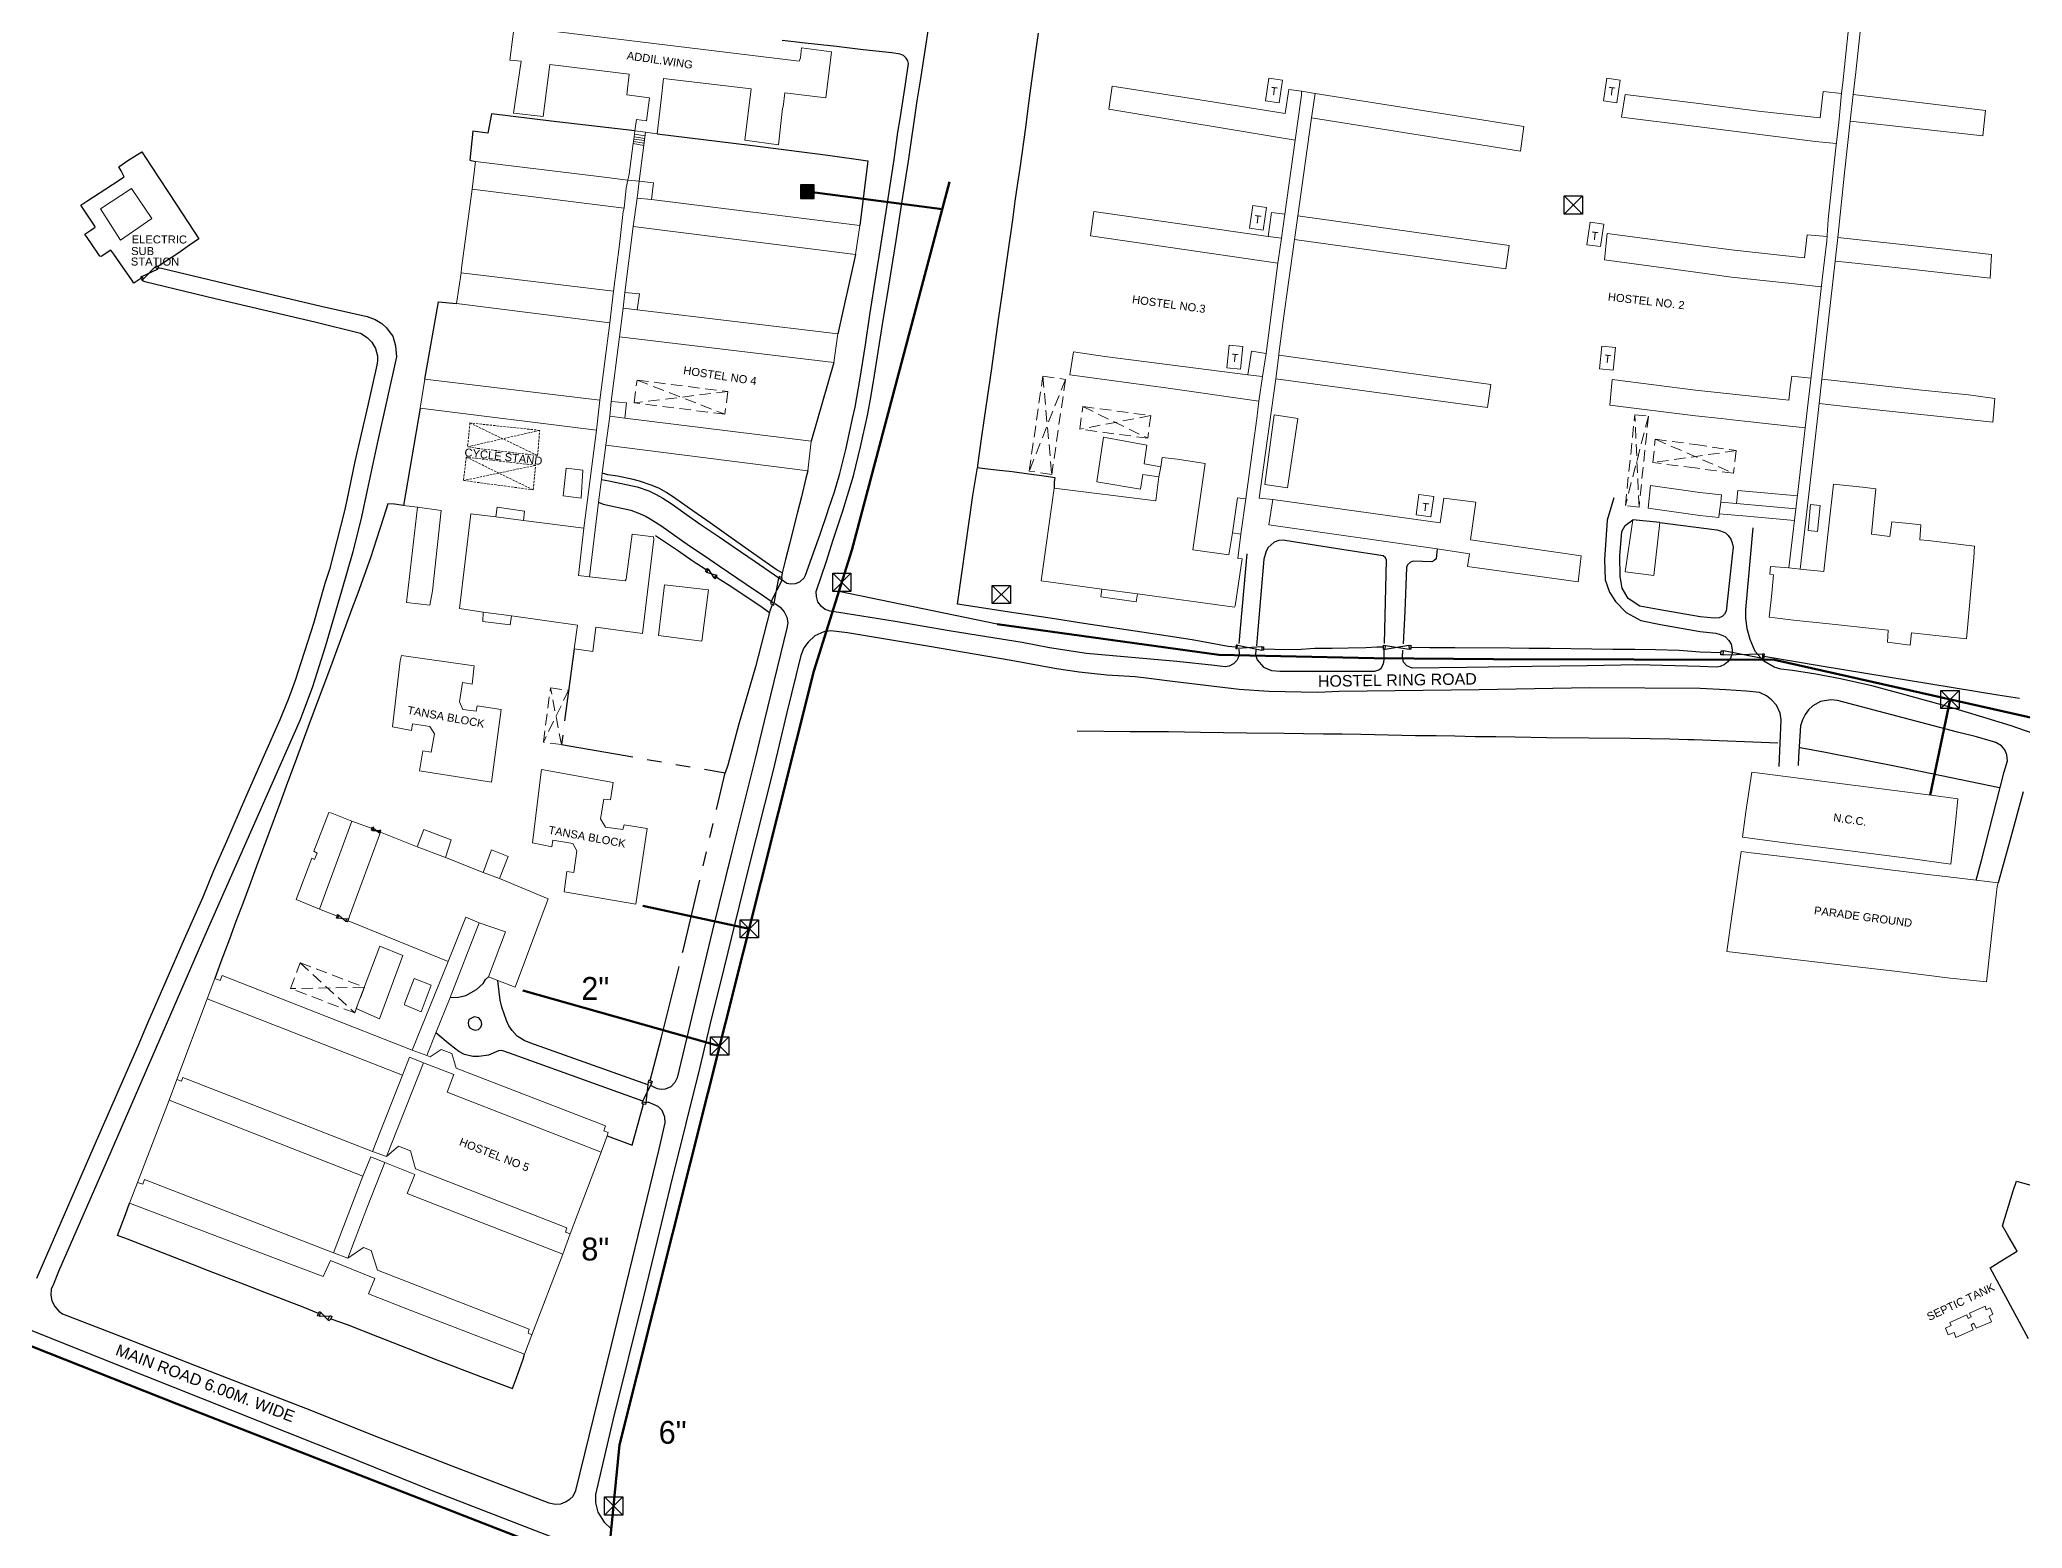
# Model space of a CAD drawing. Header units: millimetres. Extents: x 783 to 2788, y -521 to 1643.
# Drawn here: x 1667 to 2100.5, y 724.8 to 1050.4 of the extents above; entities that cross this region are included whole.
import ezdxf

# ---------------------------------------------------------------- set-up
doc = ezdxf.new("R2010")
doc.units = ezdxf.units.MM
doc.linetypes.add('DASHED', pattern=[0.75, 0.5, -0.25])
doc.linetypes.add('PHANTOM2', pattern=[31.75, 15.875, -3.175, 3.175, -3.175, 3.175, -3.175])
for name, color, linetype, lineweight in [('Building', 1, 'Continuous', 9), ('Shed', 12, 'DASHED', 9), ('Water Supply Line', 5, 'Continuous', 50)]:
    doc.layers.add(name, color=color, linetype=linetype, lineweight=lineweight)
for name, color, linetype in [('Compound Wall', 203, 'Continuous'), ('Fencing', 7, 'FENCELINE3'), ('Gate', 3, 'Continuous'), ('Road', 7, 'Continuous'), ('Text Building', 7, 'Continuous'), ('Text Road', 3, 'Continuous'), ('Valve', 17, 'Continuous'), ('Water Line Dia Text', 7, 'Continuous'), ('Water Meter', 11, 'Continuous')]:
    doc.layers.add(name, color=color, linetype=linetype)
doc.styles.add('ROMAND', font='sanss___.ttf', dxfattribs={"height": 5})
doc.linetypes.add('FENCELINE3', pattern='A,0.5,-0.2,["X",Standard,S=0.1,R=0,X=-0.1,Y=-0.05],-0.25', length=0.95)

# ---------------------------------------------------------------- blocks, each defined once
blk = doc.blocks.new('ACAD-Master Plan')
at = {"layer": 'Building'}
for points in [[(-365.34, 1346.51), (-365.49, 1344.76), (-366.8, 1332.09), (-368.23, 1318.07), (-368.51, 1315.85), (-369.13, 1309.42), (-369.85, 1303.24), (-371.41, 1288.17), (-371.74, 1283.51), (-372.76, 1275.08), (-374.38, 1260.7), (-376.46, 1242.61)], [(-365.95, 1315.55), (-365.41, 1320.41), (-363.28, 1340.28)], [(-632.37, 1307.61), (-632.02, 1310.07), (-629.85, 1309.77), (-629.19, 1314.79), (-634.12, 1315.47), (-633.64, 1319.98), (-650.99, 1322.08), (-652.45, 1310.71), (-658.88, 1311.47), (-657.22, 1322.8), (-659.71, 1323.06), (-658.36, 1333.27)], [(-652.2, 1329.59), (-596.43, 1322.82), (-596.14, 1323.55), (-595.9, 1325.74), (-589.37, 1324.84), (-589.49, 1323.66), (-590.64, 1314.84), (-599.58, 1315.88), (-599.92, 1312.8), (-600.07, 1312.48), (-600.96, 1304.49), (-608.35, 1305.55), (-606.93, 1316.74), (-626.1, 1319.01), (-626.58, 1314.36), (-627.5, 1306.96)], [(-488.01, 1305.55), (-528.75, 1312.31), (-528.02, 1317.37), (-509.29, 1314.42), (-490.15, 1311.35), (-489.37, 1316.61), (-486.59, 1316.23)], [(-488.01, 1305.55), (-486.61, 1315.38), (-486.59, 1316.23)], [(-486.59, 1316.23), (-483.61, 1315.75)], [(-484.43, 1310.41), (-483.61, 1315.75)], [(-483.61, 1315.75), (-438.01, 1308.55), (-438.73, 1303.13), (-484.43, 1310.41)], [(-368.51, 1315.76), (-372.52, 1316.18), (-373.16, 1310.4), (-375.23, 1310.65), (-386.66, 1311.87), (-400.3, 1313.64), (-415.84, 1315.51), (-416.63, 1310.61), (-400.22, 1308.52), (-374.18, 1305.28), (-369.67, 1304.79)], [(-365.95, 1315.55), (-337.04, 1312.07), (-337.6, 1306.51), (-366.6, 1309.7)], [(-366.6, 1309.7), (-365.95, 1315.55)], [(-484.43, 1310.41), (-487.39, 1289.02)], [(-369.34, 1284.29), (-367.85, 1298.42), (-366.6, 1309.7)], [(-632.67, 1305.27), (-632.74, 1304.79)], [(-632.61, 1305.76), (-632.67, 1305.27)], [(-632.67, 1305.27), (-630.34, 1304.89)], [(-632.54, 1306.25), (-632.61, 1305.76)], [(-632.61, 1305.76), (-630.26, 1305.49)], [(-632.46, 1306.87), (-632.54, 1306.25)], [(-632.54, 1306.25), (-630.2, 1305.94)], [(-632.37, 1307.61), (-632.46, 1306.87)], [(-632.46, 1306.87), (-630.13, 1306.49)], [(-630.02, 1307.3), (-632.37, 1307.61)], [(-631.46, 1296.57), (-630.02, 1307.3)], [(-627.5, 1306.96), (-630.02, 1307.3)], [(-490.25, 1289.38), (-488.01, 1305.55)], [(-667.19, 1300.89), (-667.93, 1294.8)], [(-633.87, 1296.8), (-640.24, 1297.59), (-667.19, 1300.89)], [(-633.87, 1296.8), (-633.61, 1298.14), (-632.74, 1304.79)], [(-632.74, 1304.79), (-630.4, 1304.4)], [(-634.73, 1290.65), (-634.26, 1295.14), (-633.87, 1296.8)], [(-631.46, 1296.57), (-633.87, 1296.8)], [(-631.89, 1292.87), (-631.46, 1296.57)], [(-631.46, 1296.57), (-628.28, 1296.21), (-628.7, 1292.54)], [(-670.35, 1276.55), (-670.31, 1277.57), (-667.93, 1294.8)], [(-667.93, 1294.8), (-634.73, 1290.65)], [(-632.7, 1286.67), (-631.89, 1292.87)], [(-631.89, 1292.87), (-628.7, 1292.54)], [(-583.15, 1286.86), (-628.7, 1292.54)], [(-634.73, 1290.65), (-634.95, 1289.93), (-635.72, 1282.75), (-637.07, 1272.52)], [(-491.78, 1278.68), (-532.74, 1284.62), (-532.02, 1289.95), (-493.89, 1284.48)], [(-493.89, 1284.48), (-493.17, 1289.76), (-490.25, 1289.38)], [(-490.98, 1284.12), (-490.25, 1289.38)], [(-488.11, 1283.81), (-487.39, 1289.02)], [(-487.39, 1289.02), (-441.19, 1282.5), (-441.88, 1277.4), (-488.11, 1283.81)], [(-634.53, 1272.24), (-632.7, 1286.67)], [(-632.7, 1286.67), (-584.1, 1280.51)], [(-584.1, 1280.51), (-583.15, 1286.86)], [(-493.89, 1284.48), (-490.98, 1284.12)], [(-490.98, 1284.12), (-491.78, 1278.68)], [(-491.53, 1258.52), (-491.53, 1258.8), (-490.6, 1266.07), (-488.11, 1283.81)], [(-371.67, 1284.47), (-376.02, 1284.84), (-376.59, 1279.83), (-381.31, 1280.32), (-392.54, 1281.55), (-400.45, 1282.57), (-419.76, 1285.11), (-420.37, 1279.39), (-400.41, 1276.7), (-392.59, 1275.55), (-379.45, 1274.17), (-372.95, 1273.45)], [(-369.34, 1284.29), (-346.55, 1281.78), (-335.7, 1280.54), (-335.99, 1275.38), (-353.44, 1277.33), (-366.9, 1278.79), (-369.89, 1279.07)], [(-369.89, 1279.07), (-369.34, 1284.29)], [(-369.89, 1279.07), (-372.8, 1253.25)], [(-670.35, 1276.55), (-671.35, 1269.83)], [(-637.07, 1272.52), (-670.35, 1276.55)], [(-494.35, 1258.92), (-491.78, 1278.68)], [(-637.84, 1265.6), (-637.07, 1272.52)], [(-634.94, 1268.8), (-634.53, 1272.24)], [(-631.83, 1268.42), (-631.34, 1271.94), (-634.53, 1272.24)], [(-671.35, 1269.83), (-637.84, 1265.6)], [(-635.74, 1262.56), (-634.94, 1268.8)], [(-634.94, 1268.8), (-631.83, 1268.42)], [(-588, 1263.21), (-631.83, 1268.42)], [(-637.84, 1265.6), (-640, 1248.68)], [(-637.52, 1248.39), (-635.74, 1262.56)], [(-635.74, 1262.56), (-588.88, 1256.95)], [(-588.88, 1256.95), (-588, 1263.21)], [(-498.3, 1254.25), (-529.61, 1258.27), (-536.48, 1259.27), (-537.24, 1254.26), (-515.77, 1251.28), (-495.9, 1248.45)], [(-494.35, 1258.92), (-497.55, 1259.38), (-498.3, 1254.25)], [(-494.35, 1258.92), (-495.1, 1253.83)], [(-492.23, 1253.37), (-491.53, 1258.52)], [(-491.53, 1258.52), (-445.21, 1252.08), (-445.89, 1247.11), (-492.23, 1253.37)], [(-678.32, 1253.3), (-679.34, 1246.93)], [(-640, 1248.68), (-678.32, 1253.3)], [(-498.3, 1254.25), (-495.1, 1253.83)], [(-495.1, 1253.83), (-495.9, 1248.45)], [(-492.23, 1253.37), (-495.86, 1227.27), (-492.87, 1226.94)], [(-376.46, 1242.61), (-385.1, 1243.57), (-388.37, 1243.95), (-391.1, 1244.23), (-394.83, 1244.68), (-400.44, 1245.28), (-419.2, 1247.61), (-418.67, 1253.24), (-400.45, 1250.85), (-380.04, 1248.71), (-379.72, 1251.38), (-379.39, 1253.97), (-375.21, 1253.48)], [(-372.8, 1253.25), (-362.72, 1252.18), (-350.92, 1250.88), (-340.75, 1249.82), (-335.01, 1249.08), (-335.43, 1243.86), (-348.29, 1245.28), (-356.08, 1246.06), (-367.01, 1247.26), (-373.39, 1247.98)], [(-373.39, 1247.98), (-372.8, 1253.25)], [(-640.77, 1242.15), (-640, 1248.68)], [(-679.34, 1246.93), (-640.77, 1242.15)], [(-638.7, 1238.82), (-637.86, 1245.19)], [(-637.86, 1245.19), (-637.52, 1248.39)], [(-637.86, 1245.19), (-634.57, 1244.75)], [(-637.52, 1248.39), (-634.18, 1248.08), (-634.57, 1244.75)], [(-593.8, 1239.7), (-634.57, 1244.75)], [(-496.36, 1244.7), (-497.18, 1238.83)], [(-496.36, 1244.7), (-495.9, 1248.45)], [(-377.53, 1211.76), (-376.77, 1218.65), (-374.4, 1238.86), (-373.39, 1247.98)], [(-640.77, 1242.15), (-643.5, 1220.7)], [(-517.32, 1234.08), (-520.97, 1234.73), (-520.41, 1238.87), (-529.92, 1240.57), (-531.33, 1230.82), (-521.77, 1229.24), (-521.32, 1232.43), (-517.78, 1231.89)], [(-380.01, 1212), (-377.92, 1229.84), (-376.46, 1242.61)], [(-639.53, 1232.7), (-638.7, 1238.82)], [(-638.7, 1238.82), (-594.54, 1233.25)], [(-594.54, 1233.25), (-593.8, 1239.7)], [(-501.71, 1219.7), (-502.46, 1214.83), (-510.32, 1215.98), (-507.67, 1234.87), (-513.81, 1235.81), (-517.07, 1236.13), (-517.32, 1234.08)], [(-498.78, 1227.13), (-497.18, 1238.83)], [(-640.32, 1226.4), (-639.68, 1231.31)], [(-639.68, 1231.31), (-639.53, 1232.7)], [(-517.78, 1231.89), (-518.42, 1226.64), (-540.67, 1229.47)], [(-517.78, 1231.89), (-517.32, 1234.08)], [(-540.67, 1229.47), (-543.51, 1209.18), (-530.27, 1207.37)], [(-498.78, 1227.13), (-500.56, 1227.31), (-501.71, 1219.7)], [(-498.78, 1227.13), (-499.86, 1219.41)], [(-456.9, 1216.18), (-449.86, 1215.09), (-450.27, 1212.32), (-426.11, 1208.95), (-425.43, 1214.65), (-449.61, 1218.13), (-448.49, 1226.37), (-455.48, 1227.22), (-456.24, 1221.85), (-492.87, 1226.94)], [(-394.93, 1226.39), (-394.74, 1227.96), (-399.46, 1228.47), (-410.29, 1229.99), (-410.81, 1225.04), (-399.46, 1223.47), (-395.34, 1223.03), (-395.25, 1223.81)], [(-378.16, 1227.76), (-386.22, 1228.53), (-391.16, 1228.92), (-391.46, 1226.06)], [(-377.53, 1211.76), (-372.35, 1211.22), (-372.04, 1214.66), (-371.35, 1220.58), (-370.29, 1230.3), (-363.94, 1229.66), (-360.97, 1229.31), (-361.46, 1224.87), (-361.97, 1219.35), (-357.96, 1218.87), (-357.51, 1222.07), (-353.7, 1221.71), (-351.14, 1221.41), (-351.41, 1218.13), (-349.58, 1217.97), (-339.41, 1216.74), (-339.59, 1214.22), (-341.16, 1196.49), (-353.19, 1197.79), (-353.5, 1195.14), (-358.46, 1195.74), (-358.28, 1198.36), (-361.91, 1198.79), (-369.8, 1199.64), (-379.03, 1200.61), (-383.09, 1201.07), (-384.3, 1201.23), (-383.83, 1205.71), (-383.39, 1210.48), (-384.22, 1210.6), (-384.03, 1212.34), (-380.01, 1212)], [(-682.95, 1225.65), (-679.92, 1225.3)], [(-662.79, 1223.17), (-668.22, 1223.82), (-670.73, 1203.12), (-665.52, 1202.33)], [(-656.75, 1222.4), (-656.49, 1224.42), (-662.49, 1225.27), (-662.79, 1223.17)], [(-656.75, 1222.4), (-662.79, 1223.17)], [(-642.3, 1210.08), (-640.32, 1226.4)], [(-492.87, 1226.94), (-493.72, 1221.41), (-456.9, 1216.18)], [(-394.93, 1226.39), (-395.25, 1223.81)], [(-378.79, 1222.39), (-389.25, 1223.32), (-395.25, 1223.81)], [(-391.46, 1226.06), (-394.93, 1226.39)], [(-378.49, 1224.93), (-391.46, 1226.06)], [(-656.75, 1222.4), (-643.5, 1220.7)], [(-645.66, 1194.3), (-641.55, 1193.72), (-640.87, 1199.03), (-630.73, 1197.66), (-628.19, 1218.32), (-628.27, 1218.77), (-632.98, 1219.35), (-634.27, 1209.56), (-634.5, 1209.15), (-642.3, 1210.08)], [(-642.3, 1210.08), (-644.71, 1210.35), (-643.5, 1220.7)], [(-499.86, 1219.41), (-500.52, 1214.08), (-499.57, 1213.97), (-501.11, 1203.69), (-501.27, 1203.44), (-522.48, 1206.33)], [(-499.86, 1219.41), (-501.71, 1219.7)], [(-414.17, 1222.52), (-415.8, 1211.13), (-409.56, 1210.36), (-408.26, 1221.92)], [(-380.01, 1212), (-377.53, 1211.76)], [(-530.27, 1207.37), (-530.5, 1205.71), (-522.75, 1204.57), (-522.48, 1206.33)], [(-522.48, 1206.33), (-530.27, 1207.37)], [(-665.52, 1202.33), (-665.63, 1200.31), (-659.61, 1199.53), (-659.35, 1201.51)], [(-665.52, 1202.33), (-659.35, 1201.51)], [(-645.66, 1194.3), (-644.94, 1199.47), (-659.35, 1201.51)], [(-701.35, 1137.4), (-706.4, 1139.49), (-703.01, 1148.51), (-702.44, 1148.26), (-701.86, 1149.62), (-702.55, 1150.09), (-699.27, 1158.5), (-698.64, 1158.34), (-694.25, 1156.63)], [(-694.25, 1156.63), (-701.35, 1137.4)], [(-695.07, 1134.83), (-694.78, 1135.87), (-687.97, 1154.2)], [(-694.25, 1156.63), (-689.84, 1155.05)], [(-687.97, 1154.2), (-679.94, 1151.03)], [(-679.94, 1151.03), (-678.54, 1154.83), (-672.57, 1152.52), (-673.77, 1148.71)], [(-673.77, 1148.71), (-679.94, 1151.03)], [(-662, 1144.05), (-660.07, 1148.86), (-663.69, 1150.32), (-665.52, 1145.42)], [(-334.27, 1143.1), (-334.49, 1142.32), (-334.94, 1138.51), (-335.38, 1134.71), (-335.63, 1132.14), (-335.95, 1129.41), (-336.81, 1121.48), (-344.74, 1122.32), (-356.88, 1123.8), (-365.75, 1124.83), (-393.62, 1128.15), (-392.53, 1135.87), (-391.63, 1141.89), (-390.98, 1146.51), (-390.45, 1149.99), (-388.26, 1149.7), (-376.47, 1148.29), (-365.97, 1146.99), (-359.68, 1146.23), (-349.64, 1144.99), (-342.02, 1144.08), (-339.04, 1143.7)], [(-673.77, 1148.71), (-665.52, 1145.42)], [(-662, 1144.05), (-665.52, 1145.42)], [(-662.34, 1121.8), (-658.51, 1120.31), (-651.31, 1139.63), (-662, 1144.05)], [(-339.04, 1143.7), (-334.27, 1143.1)], [(-701.35, 1137.4), (-697.59, 1135.92)], [(-673.19, 1125.94), (-695.07, 1134.83)], [(-666.41, 1134.38), (-669.31, 1135.63), (-673.19, 1125.94)], [(-666.41, 1134.38), (-672.76, 1118.06)], [(-664.4, 1122.6), (-660.63, 1132.4), (-666.41, 1134.38)], [(-681.05, 1106.57), (-673.19, 1125.94)], [(-725.92, 1117.77), (-724.19, 1122.24)], [(-724.19, 1122.24), (-723.07, 1121.78), (-722.61, 1122.84), (-681.05, 1106.57)], [(-662.34, 1121.8), (-664.4, 1122.6)], [(-725.92, 1117.77), (-732.55, 1100.14)], [(-683.17, 1101.06), (-725.92, 1117.77)], [(-672.76, 1118.06), (-675.89, 1110.34)], [(-677.82, 1105.4), (-675.89, 1110.34)], [(-677.82, 1105.4), (-681.05, 1106.57)], [(-677.82, 1105.4), (-677.11, 1105.05), (-674.72, 1106.71), (-672.39, 1105.84), (-671.44, 1102.63), (-638.8, 1089.99), (-639.16, 1088.9), (-638.22, 1088.55), (-638.45, 1087.81)], [(-686.69, 1083.27), (-678.57, 1103.76)], [(-683.17, 1101.06), (-681.64, 1104.99), (-678.57, 1103.76)], [(-639.75, 1084.25), (-673.4, 1097.32), (-671.96, 1101.22), (-678.57, 1103.76)], [(-734.22, 1095.63), (-732.55, 1100.14)], [(-689.72, 1084.35), (-731.21, 1100.55), (-731.52, 1099.79), (-732.55, 1100.14)], [(-683.17, 1101.06), (-689.72, 1084.35)], [(-734.22, 1095.63), (-741.11, 1077.62)], [(-691.82, 1079.02), (-715.43, 1088.28), (-734.22, 1095.63)], [(-689.72, 1084.35), (-686.69, 1083.27)], [(-686.69, 1083.27), (-684.04, 1085.58), (-681.39, 1084.51), (-680.34, 1080.56), (-647.26, 1067.72), (-647.52, 1066.72), (-646.52, 1066.34)], [(-639.75, 1084.25), (-646.52, 1066.34)], [(-638.45, 1087.81), (-639.75, 1084.25)], [(-695.16, 1061.02), (-690.96, 1071.97), (-687.01, 1081.99)], [(-691.82, 1079.02), (-690.13, 1083.23), (-687.01, 1081.99)], [(-687.01, 1081.99), (-680.49, 1079.33), (-682.13, 1075.17), (-670.08, 1070.44), (-648.09, 1061.92)], [(-742.84, 1073.05), (-741.11, 1077.62)], [(-741.11, 1077.62), (-739.99, 1077.23), (-739.61, 1078.26), (-698.26, 1062.24)], [(-698.26, 1062.24), (-691.82, 1079.02)], [(-742.84, 1073.05), (-710.92, 1061.01), (-700.5, 1057.03), (-698.93, 1060.53), (-689.21, 1056.6), (-690.58, 1053.22), (-681.17, 1049.5), (-656.47, 1040.05)], [(-695.16, 1061.02), (-698.26, 1062.24)], [(-695.16, 1061.02), (-691.71, 1063.4), (-690.01, 1062.74), (-688.64, 1058.43), (-655.47, 1045.54), (-655.71, 1044.65), (-654.87, 1044.27)], [(-648.09, 1061.92), (-646.52, 1066.34)], [(-654.87, 1044.27), (-648.09, 1061.92)], [(-654.87, 1044.27), (-656.47, 1040.05)]]:
    blk.add_lwpolyline(points, dxfattribs=at)
for points in [[(-493.74, 1319.12), (-494.46, 1314.18), (-491.49, 1313.74), (-490.77, 1318.69)], [(-419.86, 1319.11), (-420.59, 1314.17), (-417.62, 1313.73), (-416.9, 1318.68)], [(-742.44, 1294.98), (-738, 1288.41), (-744.85, 1283.68), (-749.2, 1290.5)], [(-497.21, 1291.23), (-497.93, 1286.28), (-494.96, 1285.85), (-494.24, 1290.79)], [(-423.48, 1287.64), (-424.2, 1282.69), (-421.23, 1282.26), (-420.51, 1287.2)], [(-502.42, 1260.73), (-502.94, 1255.76), (-499.96, 1255.44), (-499.44, 1260.42)], [(-420.92, 1260.52), (-421.44, 1255.54), (-418.46, 1255.23), (-417.93, 1260.2)], [(-492.54, 1245.46), (-487.41, 1244.69), (-489.66, 1229.53), (-494.59, 1230.22)], [(-647.37, 1233.84), (-643.76, 1233.37), (-644.11, 1227.23), (-648.06, 1227.75)], [(-461.55, 1223.61), (-460.92, 1228.07), (-457.65, 1227.6), (-458.28, 1223.15)], [(-679.92, 1225.3), (-674.75, 1224.58), (-676.65, 1206.96), (-677.21, 1203.83), (-682.27, 1204.45)], [(-375.31, 1225.86), (-373.18, 1225.66), (-373.79, 1219.96), (-375.83, 1220.16)], [(-625.89, 1208.31), (-627.21, 1197.2), (-617.71, 1196.02), (-616.24, 1207.23)], [(-683.36, 1192.86), (-683.69, 1191.65), (-685.37, 1177.25), (-681.18, 1176.47), (-681.01, 1177.88), (-677.21, 1177.33), (-676.17, 1175.7), (-676.88, 1171.72), (-678.72, 1171.98), (-679.43, 1167.66), (-663.7, 1165.18), (-661.57, 1181.07), (-666.87, 1181.84), (-667.04, 1180.64), (-669.96, 1181.06), (-670.71, 1182.69), (-670.08, 1186.92), (-667.95, 1186.58), (-667.49, 1190.6)], [(-652.76, 1167.93), (-637.08, 1165.09), (-637.72, 1161.28), (-639.15, 1161.46), (-639.89, 1157.15), (-638.79, 1155.32), (-634.97, 1154.78), (-634.71, 1155.83), (-629.65, 1155), (-632.16, 1138.5), (-647.86, 1141.17), (-647.24, 1145.59), (-645.72, 1145.37), (-645.02, 1150.16), (-645.9, 1151.77), (-650.33, 1152.5), (-650.52, 1150.99), (-654.73, 1151.88), (-652.87, 1167.41)], [(-388.11, 1167.32), (-370.52, 1165.08), (-347.28, 1162.06), (-343.09, 1161.48), (-343.62, 1156.29), (-344.61, 1147.22), (-352.99, 1148.36), (-366.12, 1150.07), (-380.9, 1151.9), (-390.16, 1153.14), (-389.41, 1158.65)], [(-688.15, 1129.25), (-693.29, 1115.62), (-688.24, 1113.41), (-683.09, 1127.22)], [(-680.6, 1122.24), (-682.66, 1116.91), (-682.77, 1116.46), (-679.07, 1114.9), (-676.89, 1120.74)], [(-337.13, 1050.54), (-340.5, 1049.03), (-340.19, 1048.22), (-340.79, 1047.84), (-341.1, 1048.68), (-344.83, 1047.01), (-344.52, 1046.32), (-345.76, 1045.73), (-345.16, 1044.3), (-343.88, 1044.79), (-343.5, 1043.74), (-339.73, 1045.4), (-340.17, 1046.49), (-339.55, 1046.87), (-339.05, 1045.75), (-335.72, 1047.14), (-336.22, 1048.35), (-335.42, 1048.79), (-336, 1050.16), (-336.88, 1049.76)]]:
    blk.add_lwpolyline(points, close=True, dxfattribs=at)
at = {"layer": 'Compound Wall'}
for points in [[(-632.37, 1307.61), (-650.64, 1309.69), (-663.72, 1311.29), (-664.55, 1307.05), (-667.79, 1307.51), (-668.45, 1301.2), (-667.19, 1300.89)], [(-627.5, 1306.96), (-607.22, 1304.47), (-590.17, 1302.3), (-581.41, 1301.06), (-583.15, 1286.86)], [(-584.1, 1280.51), (-588, 1263.21)], [(-678.32, 1253.3), (-675.3, 1270.2), (-671.35, 1269.83)], [(-588.88, 1256.95), (-593.8, 1239.7)], [(-679.34, 1246.93), (-682.95, 1225.65)], [(-327.65, 1043.39), (-336.01, 1058.94), (-332.87, 1060.9), (-330.11, 1062.55), (-332.16, 1066.07), (-333.33, 1068.16), (-331, 1075.79), (-330.27, 1077.88), (-326.31, 1076.8)]]:
    blk.add_lwpolyline(points, dxfattribs=at)
at = {"layer": 'Compound Wall', "linetype": 'PHANTOM2'}
for points in [[(-602.92, 1202.28), (-606.02, 1190.36), (-609.71, 1177.59), (-612.04, 1168.89), (-612.65, 1167.2)], [(-602.92, 1202.28), (-602.3, 1204.02)], [(-645.66, 1194.3), (-648.42, 1173.35), (-612.65, 1167.2)], [(-629.05, 1099.89), (-626.57, 1109.41), (-621.81, 1128.3), (-612.65, 1167.2)], [(-638.45, 1087.81), (-632.96, 1085.74), (-630.5, 1094.73)]]:
    blk.add_lwpolyline(points, dxfattribs=at)
at = {"layer": 'Fencing', "linetype": 'FENCELINE3'}
for points in [[(-544.19, 1328.97), (-544.78, 1324.84), (-545.32, 1320.67), (-545.86, 1316.89), (-546.38, 1313.05), (-546.98, 1308.32), (-548.2, 1299.44), (-548.71, 1296.11), (-549.28, 1292.22), (-549.81, 1288.15), (-550.99, 1280.06), (-552.11, 1271.78), (-552.93, 1266.3), (-554.4, 1255.62), (-555.97, 1244.73), (-556.65, 1240.24), (-557.43, 1234.39), (-557.47, 1233.95)], [(-740.4, 1275.3), (-741.93, 1274.25), (-742.46, 1275.09), (-744.31, 1277.74), (-746.29, 1280.65), (-746.94, 1281.49), (-749.1, 1280.07), (-749.38, 1280.16), (-751.34, 1283.07), (-752.62, 1284.99), (-751.33, 1285.89), (-750.4, 1286.49), (-750.42, 1286.73), (-753.52, 1291.31), (-752.18, 1292.22), (-746.6, 1295.83), (-744.05, 1297.52), (-744.71, 1298.82), (-745.24, 1299.68), (-743.2, 1301.07), (-740.19, 1303), (-738.26, 1300.11), (-732.53, 1291.31), (-727.71, 1283.98), (-729.73, 1282.56), (-732.32, 1280.79), (-734.97, 1279.03), (-736.57, 1277.92)], [(-600.12, 1210.9), (-601.26, 1211.49), (-603.84, 1213.35), (-607.58, 1215.95), (-611.84, 1218.96), (-615.87, 1221.83), (-619.66, 1224.48), (-623.44, 1227.09), (-625.45, 1228.51), (-627.1, 1229.43), (-628.82, 1230.13), (-631.36, 1231), (-632.73, 1231.33), (-636.14, 1232.06), (-638.24, 1232.39), (-639.53, 1232.7)], [(-594.54, 1233.25), (-594.95, 1231.65), (-595.95, 1227.56), (-596.8, 1224.16), (-597.83, 1220.19), (-598.53, 1217.23), (-599.42, 1213.86), (-600.12, 1210.9)], [(-501.03, 1194.7), (-502.63, 1194.85), (-510.53, 1196.26), (-515.78, 1197.06), (-521.49, 1197.95), (-534.19, 1199.86), (-541.52, 1201.03), (-549.02, 1202.13), (-561.79, 1204.08), (-560.87, 1210.77), (-558.44, 1227.87), (-557.47, 1233.95)], [(-557.47, 1233.95), (-555.82, 1233.78), (-553.27, 1233.45), (-549.85, 1233.07), (-546.23, 1232.58), (-542.87, 1232.16), (-540.5, 1231.81), (-540.66, 1230.73), (-540.67, 1229.47)], [(-682.95, 1225.65), (-684.92, 1225.91), (-686.39, 1226.01), (-687.31, 1223.04), (-688.88, 1218.29), (-690.19, 1214.2), (-691.55, 1210.36), (-692.96, 1206.49), (-694.25, 1203.06), (-698.93, 1190.27), (-700.57, 1185.84), (-703.55, 1177.93), (-706.63, 1169.49), (-708.3, 1165.06), (-709.85, 1160.82), (-715.15, 1146.59), (-716.62, 1142.53), (-718.06, 1138.6), (-719.6, 1134.65), (-721.01, 1130.84), (-722.89, 1125.83), (-724.19, 1122.24)], [(-616.74, 1211.55), (-619.8, 1213.57), (-622.85, 1215.69), (-627.87, 1219)], [(-614.49, 1210.01), (-611.72, 1208.2), (-605.03, 1203.76), (-602.92, 1202.28)], [(-600.12, 1210.9), (-600.3, 1209.91)], [(-494.77, 1194.32), (-492.47, 1194.2), (-487.72, 1194.16), (-483.7, 1194.43), (-479.92, 1194.46), (-476.36, 1194.54), (-472.5, 1194.6), (-470.1, 1194.72), (-468.75, 1194.71)], [(-394.86, 1193.4), (-399.39, 1193.6), (-404.03, 1193.93), (-409.15, 1194.07), (-413.69, 1194.14), (-418.53, 1194.14), (-423.1, 1194.24), (-432.22, 1194.35), (-436.82, 1194.39), (-441.02, 1194.46), (-453.08, 1194.54), (-458.54, 1194.55), (-462.68, 1194.61)], [(-385.48, 1192.7), (-372.96, 1190.59), (-334.34, 1184.22), (-329.56, 1183.49)], [(-382.41, 1173.71), (-400.73, 1174.44), (-402.1, 1174.44), (-406.07, 1174.55), (-414.64, 1174.68), (-432.92, 1174.88), (-439.88, 1175.02), (-444.1, 1175.03), (-448.63, 1175.09), (-453.03, 1175.19), (-457.14, 1175.26), (-461.68, 1175.29), (-473.63, 1175.58), (-477.67, 1175.64), (-481.79, 1175.64), (-486.17, 1175.69), (-490.38, 1175.77), (-498.65, 1175.9), (-508.68, 1176.01), (-515.68, 1176.12), (-524.08, 1176.18), (-535.68, 1176.31)], [(-377.56, 1172.76), (-372, 1171.7), (-355.46, 1168.4), (-333.96, 1163.97)], [(-701.53, 1048.96), (-704.93, 1050.33), (-709.27, 1052), (-713.29, 1053.51), (-717.56, 1055.2), (-725.58, 1058.26), (-729.13, 1059.67), (-738.29, 1063.22), (-743.3, 1065.22), (-745.47, 1066.01), (-743.74, 1070.6), (-742.84, 1073.05)], [(-698.86, 1047.81), (-695.24, 1046.53), (-688.67, 1043.89), (-681.92, 1041.28), (-675.67, 1038.8), (-666.14, 1035.18), (-662.01, 1033.65), (-659.15, 1032.52), (-658.27, 1034.91), (-656.82, 1038.97), (-656.47, 1040.05)]]:
    blk.add_lwpolyline(points, dxfattribs=at)
at = {"layer": 'Gate', "linetype": 'Continuous'}
for points in [[(-740.16, 1275.75), (-740.49, 1275.57), (-740.08, 1274.89)], [(-740.16, 1275.75), (-736.75, 1277.32)], [(-739.79, 1275.22), (-740.16, 1275.75)], [(-740.08, 1274.89), (-739.79, 1275.22)], [(-737.23, 1277.87), (-739.79, 1275.22)], [(-737.23, 1277.87), (-736.85, 1278.08), (-736.51, 1277.63)], [(-737.23, 1277.87), (-736.75, 1277.32)], [(-736.75, 1277.32), (-736.51, 1277.63)], [(-616.67, 1211.05), (-616.95, 1211.22), (-616.76, 1211.52), (-616.47, 1211.88), (-616.17, 1211.65)], [(-616.67, 1211.05), (-616.17, 1211.65)], [(-616.67, 1211.05), (-614.58, 1210.44)], [(-615.04, 1209.82), (-616.17, 1211.65)], [(-614.58, 1210.44), (-615.04, 1209.82)], [(-615.04, 1209.82), (-614.77, 1209.59), (-614.49, 1210.01)], [(-614.49, 1210.01), (-614.35, 1210.37), (-614.58, 1210.44)], [(-601.88, 1204.25), (-600.89, 1209.87)], [(-600.15, 1209.39), (-600.13, 1209.81), (-600.81, 1210.09), (-600.89, 1209.87)], [(-600.15, 1209.39), (-602.57, 1204.72)], [(-602.57, 1204.72), (-602.69, 1204.24), (-602.3, 1204.02)], [(-602.57, 1204.72), (-601.88, 1204.25)], [(-602.3, 1204.02), (-601.97, 1203.84), (-601.88, 1204.25)], [(-500.57, 1195.09), (-500.91, 1195.11), (-500.97, 1194.38), (-500.63, 1194.36)], [(-500.63, 1194.36), (-500.57, 1195.09)], [(-495.28, 1194.73), (-500.63, 1194.36)], [(-500.57, 1195.09), (-495.25, 1194.03)], [(-495.28, 1194.73), (-494.89, 1194.71), (-494.87, 1194.01), (-495.25, 1194.03)], [(-495.28, 1194.73), (-495.25, 1194.03)], [(-468.3, 1194.16), (-468.66, 1194.14), (-468.63, 1195.12), (-468.25, 1195.06)], [(-468.3, 1194.16), (-468.25, 1195.06)], [(-463.14, 1195.04), (-468.3, 1194.16)], [(-468.25, 1195.06), (-463.08, 1194.22)], [(-463.14, 1195.04), (-462.71, 1195.08), (-462.72, 1194.22), (-463.08, 1194.22)], [(-463.14, 1195.04), (-463.08, 1194.22)], [(-689.73, 1154.56), (-689.99, 1154.66), (-689.71, 1155.39), (-689.42, 1155.03)], [(-689.73, 1154.56), (-689.42, 1155.03)], [(-689.73, 1154.56), (-688.17, 1154.55)], [(-689.42, 1155.03), (-688.24, 1154.09)], [(-688.24, 1154.09), (-688.17, 1154.55)], [(-687.97, 1154.2), (-688.24, 1154.09)], [(-687.97, 1154.2), (-687.91, 1154.55), (-688.17, 1154.55)], [(-697.29, 1135.41), (-697.63, 1135.44), (-697.46, 1135.78), (-697.41, 1136.18), (-697.11, 1136.06)], [(-697.29, 1135.41), (-697.11, 1136.06)], [(-697.11, 1136.06), (-695.59, 1134.67)], [(-695.48, 1135.22), (-697.29, 1135.41)], [(-695.48, 1135.22), (-695.59, 1134.67)], [(-695.07, 1134.83), (-695.31, 1134.57), (-695.59, 1134.67)], [(-695.07, 1134.83), (-695, 1135.23), (-695.48, 1135.22)], [(-630.64, 1095.42), (-628.64, 1099.39)], [(-629.51, 1098.96), (-629.97, 1095.01)], [(-629.43, 1099.64), (-629.51, 1098.96)], [(-629.05, 1099.89), (-629.41, 1099.94), (-629.43, 1099.64)], [(-629.43, 1099.64), (-628.64, 1099.39)], [(-629.05, 1099.89), (-628.6, 1099.69), (-628.64, 1099.39)], [(-630.73, 1095.26), (-630.84, 1094.94), (-630.5, 1094.73)], [(-630.73, 1095.26), (-630.64, 1095.42)], [(-629.97, 1095.01), (-630.73, 1095.26)], [(-629.97, 1095.01), (-630.03, 1094.63), (-630.5, 1094.73)], [(-701.53, 1048.96), (-701.34, 1049.39), (-701.07, 1049.28)], [(-701.07, 1049.28), (-701.41, 1048.38)], [(-699.49, 1047.57), (-701.07, 1049.28)], [(-701.41, 1048.38), (-701.73, 1048.42), (-701.53, 1048.96)], [(-701.41, 1048.38), (-699.1, 1048.41)], [(-699.49, 1047.57), (-699.1, 1048.41)], [(-699.49, 1047.57), (-699.19, 1047.43), (-698.86, 1047.81)], [(-699.1, 1048.41), (-698.85, 1048.43), (-698.65, 1048.31), (-698.86, 1047.81)]]:
    blk.add_lwpolyline(points, dxfattribs=at)
at = {"layer": 'Gate'}
for points in [[(-394.36, 1192.96), (-394.87, 1192.98), (-394.85, 1193.89), (-394.32, 1193.87)], [(-394.36, 1192.96), (-394.32, 1193.87)], [(-394.36, 1192.96), (-385.8, 1193.23)], [(-385.81, 1192.22), (-394.32, 1193.87)], [(-385.8, 1193.23), (-385.81, 1192.22)], [(-385.48, 1192.7), (-385.51, 1192.26), (-385.81, 1192.22)], [(-385.8, 1193.23), (-385.45, 1193.22), (-385.48, 1192.7)]]:
    blk.add_lwpolyline(points, dxfattribs=at)
at = {"layer": 'Road'}
for points in [[(-500.28, 1194.24), (-500.21, 1193.32), (-500.45, 1192.32), (-500.71, 1191.78), (-501.45, 1191), (-502.38, 1190.5), (-503.26, 1190.38), (-505.63, 1190.67), (-513.84, 1191.56), (-533.61, 1193.31), (-541.7, 1194.55), (-547.7, 1195.67), (-555.45, 1196.96), (-563.64, 1198.27), (-575.44, 1200.26), (-586.36, 1202.06), (-589.67, 1202.52), (-590.77, 1202.91), (-591.55, 1203.59), (-592.32, 1204.55), (-592.65, 1205.76), (-592.74, 1206.81), (-590.45, 1213.46), (-589.05, 1217.9), (-586.86, 1224.52), (-584.56, 1232.14), (-583, 1238.49), (-581.51, 1245.35), (-580.7, 1249.74), (-579.98, 1254.14), (-577.97, 1266.59), (-577.15, 1271.82), (-575.26, 1283.58), (-573.98, 1291.77), (-572.53, 1300.94), (-570.62, 1314.12), (-569.9, 1318.53), (-568.58, 1327.07), (-567.92, 1331.45)], [(-600.15, 1209.39), (-599.12, 1208.65), (-598.28, 1208.52), (-597.22, 1208.58), (-596.28, 1208.97), (-595.38, 1209.8), (-595.02, 1210.44), (-591.85, 1219.38), (-590.3, 1223.88), (-590, 1224.85), (-588.74, 1228.65), (-587.54, 1232.64), (-586.14, 1238.22), (-584.74, 1244.65), (-584.22, 1247.19), (-583.18, 1253.09), (-581.96, 1260.8), (-580.97, 1267.32), (-579.58, 1276.06), (-578.66, 1282.03), (-577.27, 1290.93), (-575.67, 1301.34), (-574.85, 1307.26), (-574.38, 1310.18), (-573.21, 1317.79), (-572.54, 1322.3), (-572.71, 1322.89), (-573.06, 1323.45), (-573.65, 1324.03), (-574.32, 1324.32), (-576.21, 1324.62), (-582.43, 1325.32), (-588.24, 1326.01), (-595.15, 1326.78), (-600.13, 1327.37)], [(-740.08, 1274.89), (-739.51, 1274.62), (-724.12, 1270.94), (-702.36, 1265.79), (-692.33, 1263.36), (-690.89, 1262.38), (-689.86, 1261.35), (-689.06, 1259.95), (-688.67, 1258.36), (-688.61, 1257.3), (-688.79, 1256.32), (-690.86, 1247.22), (-693.6, 1235.31), (-695.36, 1226.81), (-695.95, 1224.18), (-699.17, 1211.69), (-700.16, 1208.59), (-702.66, 1199.84), (-704.5, 1193.94), (-705.54, 1190.81), (-706.56, 1187.63), (-707.43, 1185.2), (-708.2, 1183.23), (-710.03, 1178.81), (-713.4, 1171.04), (-717.5, 1161.76), (-721.64, 1152.17), (-724.47, 1145.78), (-726.87, 1140.03), (-730.93, 1130.81), (-738.95, 1112.42), (-741.07, 1107.44), (-750.14, 1086.64), (-761.74, 1059.94), (-763.19, 1056.64)], [(-736.51, 1277.63), (-735.84, 1277.56), (-716.69, 1272.98), (-700.94, 1269.26), (-690.89, 1266.97), (-689.12, 1266.33), (-687.66, 1265.44), (-686.67, 1264.54), (-686.1, 1263.72), (-685.32, 1262.65), (-684.69, 1260.54), (-684.51, 1258.2), (-688.72, 1239.21), (-690.88, 1228.97), (-692.15, 1223.21), (-694.07, 1215.55), (-696.49, 1206.93), (-700.12, 1194.71), (-702.87, 1186.03), (-705.56, 1178.78), (-726.37, 1131.59), (-746.99, 1084.33), (-758.38, 1058.12), (-759.52, 1055.36), (-759.99, 1054.31), (-760.09, 1052.97), (-759.84, 1051.69), (-759.22, 1050.47), (-758.29, 1049.46), (-757.51, 1048.91), (-743.75, 1043.57), (-723.63, 1035.7), (-704.35, 1028.27), (-688.1, 1021.75), (-672.42, 1015.63), (-651.19, 1007.58), (-649.74, 1007.28), (-648.56, 1007.36), (-647.56, 1007.75), (-646.59, 1008.35), (-645.87, 1009.04), (-645.24, 1010.22), (-637.51, 1042.06), (-627.08, 1084.87), (-625.76, 1090.65), (-625.81, 1091.91), (-626.4, 1093.37), (-627.27, 1094.24), (-629.49, 1095.15), (-629.97, 1095.01)], [(-639.68, 1231.31), (-638.06, 1231.03), (-631.88, 1229.77), (-629.33, 1228.85), (-627.7, 1228.03), (-626.22, 1227.23), (-624.22, 1225.95), (-621.08, 1223.66), (-617.86, 1221.42), (-613.95, 1218.79), (-610.9, 1216.71), (-606.05, 1213.44), (-600.89, 1209.87)], [(-418.31, 1227.32), (-419.79, 1222.44), (-420.35, 1213.83), (-420.19, 1209.36), (-419.26, 1206.71), (-417.93, 1204.63), (-415.57, 1202.24), (-412.4, 1200.47), (-408.11, 1199.65), (-399.41, 1198.09), (-396, 1197.73), (-395.04, 1197.47), (-393.94, 1197), (-393.13, 1196.16), (-392.62, 1195.32), (-392.41, 1194.06), (-392.43, 1193.27), (-392.75, 1192.25), (-393.35, 1191.46), (-394.1, 1190.86), (-395.05, 1190.43), (-395.88, 1190.29), (-399.4, 1190.43), (-413.09, 1190.78), (-424.14, 1190.62), (-436.05, 1190.47), (-450.54, 1190.24), (-462.42, 1190.07), (-463.57, 1190.59), (-464.26, 1191.4), (-464.48, 1192.49), (-464.43, 1194.03)], [(-640.32, 1226.4), (-639.28, 1225.93), (-633.23, 1224.62), (-631.37, 1223.92), (-629.86, 1223.23), (-629.01, 1222.73), (-626.66, 1221.26), (-620.43, 1216.8), (-617.02, 1214.58), (-613.95, 1212.44), (-608.01, 1208.48), (-604.25, 1205.87), (-602.57, 1204.72)], [(-408.26, 1221.92), (-395.81, 1220.32), (-394.96, 1220.14), (-393.91, 1219.65), (-393.28, 1219.12), (-392.73, 1218.29), (-392.39, 1217.47), (-392.17, 1216.53), (-392.39, 1214.66), (-393.71, 1202.55), (-394.13, 1201.9), (-394.62, 1201.36), (-395.3, 1201.06), (-396.35, 1201.01), (-399.45, 1201.34), (-408.63, 1202.9), (-412.61, 1203.62), (-415.17, 1205.35), (-416.5, 1207.58), (-416.91, 1210.12), (-417.02, 1214.68), (-416.52, 1219.96), (-415.8, 1221.28), (-414.17, 1222.52)], [(-408.26, 1221.92), (-414.17, 1222.52)], [(-323.24, 1174.6), (-331.42, 1177.45), (-337.59, 1179.33), (-345.36, 1181.67), (-355.4, 1184.45), (-361.88, 1186.19), (-368.75, 1187.71), (-374.16, 1188.76), (-379.2, 1189.57), (-381.77, 1189.86), (-383.27, 1190.29), (-385.53, 1191.63), (-387.37, 1193.71), (-388.5, 1196.36), (-389.17, 1198.66), (-389.45, 1201.06), (-389.43, 1202.93), (-387.86, 1220.77)], [(-500.2, 1195.46), (-498.44, 1215.06)], [(-468.44, 1195.47), (-467.98, 1213.72), (-468.24, 1214.23), (-468.76, 1214.64), (-476.41, 1215.79), (-487.45, 1217.56), (-490.63, 1218.04), (-491.55, 1217.97), (-492.59, 1217.64), (-493.85, 1216.5), (-494.33, 1215.7), (-494.81, 1213.95), (-496.16, 1198.49), (-496.42, 1194.93)], [(-456.9, 1216.18), (-457.14, 1214), (-457.58, 1213.63), (-458.1, 1213.3), (-462.17, 1213.45), (-462.76, 1213.23), (-463.43, 1212.65), (-463.61, 1212.13), (-464.01, 1202.44), (-464.37, 1195.42)], [(-600.89, 1209.87), (-600.15, 1209.39)], [(-601.71, 1204.19), (-600.59, 1203.39), (-599.69, 1202.37), (-599.14, 1201.22), (-598.92, 1200.02), (-599.1, 1198.83), (-604.06, 1178.46), (-606.06, 1170.36), (-611.08, 1150.2), (-615.44, 1132.47), (-617.88, 1122.45), (-623.14, 1100.48), (-623.6, 1099.45), (-624.53, 1098.55), (-625.72, 1098.01), (-626.57, 1097.93), (-627.4, 1098.1), (-628.04, 1098.4), (-628.84, 1098.82)], [(-382.13, 1168.54), (-381.71, 1178.78), (-381.91, 1180.25), (-382.74, 1181.96), (-383.8, 1183.16), (-384.93, 1184.02), (-386.44, 1184.73), (-389.31, 1185.03), (-393.81, 1185.34), (-399.41, 1185.63), (-423.58, 1185.75), (-447.76, 1185.34), (-478.37, 1184.95), (-483.11, 1184.79), (-493.75, 1184.99), (-500.23, 1185.39), (-514.79, 1187.15), (-520, 1187.85), (-522.98, 1188.15), (-529.13, 1188.56), (-535.22, 1189.17), (-540.19, 1189.9), (-550.06, 1191.73), (-568.4, 1194.86), (-585.85, 1197.78), (-589.48, 1198.27), (-591.06, 1198.01), (-592.99, 1197.13), (-594.5, 1195.77), (-595.4, 1194.52), (-596.08, 1192.87), (-599.11, 1180.42), (-602.23, 1167.5), (-607.67, 1145.8), (-610.54, 1134.21), (-612.84, 1124.71), (-615.95, 1112.05), (-618.15, 1102.83), (-621.2, 1090.48), (-624.68, 1076.69), (-627.47, 1064.93), (-630.56, 1052.27), (-637.17, 1025.61), (-640.97, 1009.35), (-640.94, 1007.52), (-640.44, 1005.51), (-639.1, 1003.34), (-637.55, 1001.85)], [(-496.56, 1194.1), (-496.63, 1192.96), (-496.27, 1191.89), (-494.93, 1190.28), (-493.18, 1189.54), (-491.3, 1189.39), (-479.43, 1189.43), (-470.56, 1189.39), (-469.65, 1189.75), (-469.2, 1190.1), (-468.72, 1190.91), (-468.58, 1191.4), (-468.51, 1192.04), (-468.52, 1194.06)], [(-339.04, 1143.7), (-337.88, 1148.05), (-332.92, 1167.4), (-332.25, 1169.83), (-332.35, 1171.1), (-332.77, 1172.2), (-333.55, 1173.11), (-334.76, 1173.85), (-338.98, 1175.08), (-343.15, 1176.08), (-369.4, 1183.04), (-370.82, 1183.14), (-373.1, 1182.76), (-374.8, 1181.82), (-375.73, 1180.96), (-376.49, 1179.96), (-377.04, 1178.78), (-377.46, 1177.49), (-377.95, 1170.69), (-377.97, 1168.77)], [(-328.78, 1163.01), (-331.74, 1152.34), (-334.27, 1143.1)], [(-672.76, 1118.06), (-670.95, 1118.13), (-669.36, 1118.5), (-666.97, 1119.81), (-665.56, 1121.15), (-665.05, 1121.96), (-664.4, 1122.6)], [(-629.51, 1098.96), (-655.33, 1108.11), (-656.59, 1108.63), (-658.08, 1109.59), (-659.18, 1110.82), (-659.93, 1111.88), (-660.45, 1113.06), (-661.45, 1115.95), (-661.85, 1117.48), (-662.27, 1121.13), (-662.34, 1121.8)], [(-630.64, 1095.42), (-658.76, 1105.51), (-660.99, 1106.35), (-661.6, 1106.45), (-662.18, 1106.36), (-664.38, 1105.46), (-666.45, 1105.18), (-667.77, 1105.18), (-669.65, 1105.61), (-670.84, 1106.22), (-672.75, 1107.73), (-675.89, 1110.34)]]:
    blk.add_lwpolyline(points, dxfattribs=at)
blk.add_lwpolyline([(-668.66, 1113.26), (-668.84, 1112.55), (-668.76, 1111.95), (-668.44, 1111.42), (-667.94, 1111.1), (-667.3, 1110.92), (-666.59, 1111.09), (-666.06, 1111.59), (-665.81, 1112.26), (-665.95, 1112.93), (-666.52, 1113.64), (-667.52, 1113.82), (-668.23, 1113.5)], close=True, dxfattribs=at)
at = {"layer": 'Road', "linetype": 'Continuous'}
blk.add_lwpolyline([(-799.78, 1059.59), (-762.27, 1044.44), (-739.45, 1035.31), (-695.99, 1018.07), (-676.88, 1010.35), (-650.72, 1000.18)], dxfattribs=at)
at = {"layer": 'Shed', "ltscale": 5}
for p, q in [((-652.38, 1173.88), (-650.82, 1185.77)), ((-650.82, 1185.77), (-646.85, 1185.25)), ((-648.42, 1173.35), (-652.38, 1173.88))]:
    blk.add_line(p, q, dxfattribs=at)
for points in [[(-631.89, 1253.06), (-612.05, 1250.57), (-612.67, 1245.61), (-632.52, 1248.1)], [(-546.15, 1233.16), (-543.15, 1253.94), (-538.2, 1253.23), (-541.2, 1232.44)], [(-534.42, 1247.3), (-519.55, 1245.31), (-520.21, 1240.36), (-535.08, 1242.34)], [(-413.71, 1245.51), (-410.73, 1245.2), (-412.79, 1225.31), (-415.78, 1225.62)], [(-409.24, 1240.16), (-400.47, 1238.99), (-391.51, 1237.66), (-392.1, 1232.69), (-400.5, 1233.87), (-409.76, 1235.04)], [(-705.55, 1125.63), (-691.51, 1120.33), (-693.63, 1114.72), (-707.66, 1120.01)]]:
    blk.add_lwpolyline(points, close=True, dxfattribs=at)
for points in [[(-631.89, 1253.06), (-612.67, 1245.61)], [(-538.2, 1253.23), (-546.15, 1233.16)], [(-543.15, 1253.94), (-541.2, 1232.44)], [(-612.05, 1250.57), (-632.52, 1248.1)], [(-519.55, 1245.31), (-535.08, 1242.34)], [(-534.42, 1247.3), (-520.21, 1240.36)], [(-410.73, 1245.2), (-415.78, 1225.62)], [(-412.79, 1225.31), (-413.71, 1245.51)], [(-409.24, 1240.16), (-392.1, 1232.69)], [(-391.51, 1237.66), (-409.76, 1235.04)], [(-646.85, 1185.25), (-652.38, 1173.88)], [(-648.42, 1173.35), (-650.82, 1185.77)], [(-705.55, 1125.63), (-693.63, 1114.72)], [(-691.51, 1120.33), (-707.66, 1120.01)]]:
    blk.add_lwpolyline(points, dxfattribs=at)
at = {"layer": 'Shed'}
for points in [[(-668.43, 1243.7), (-668.95, 1238.49)], [(-653.17, 1242.09), (-668.95, 1238.49)], [(-668.43, 1243.7), (-653.63, 1236.58)], [(-653.17, 1242.09), (-668.43, 1243.7)], [(-653.63, 1236.58), (-653.17, 1242.09)], [(-669.23, 1236.23), (-669.84, 1231.11)], [(-669.23, 1236.23), (-654.61, 1229.08)], [(-654.06, 1234.44), (-669.23, 1236.23)], [(-653.63, 1236.58), (-666.77, 1238.15), (-668.95, 1238.49)], [(-654.06, 1234.44), (-669.84, 1231.11)], [(-654.61, 1229.08), (-654.06, 1234.44)], [(-669.84, 1231.11), (-654.61, 1229.08)]]:
    blk.add_lwpolyline(points, dxfattribs=at)
at = {"layer": 'Text Building', "linetype": 'Continuous', "style": 'ROMAND'}
for s, rotation, p in [('ADDIL.WING', 351.6532, (-634.22, 1323.24)), ('T', 353.4827, (-493.44, 1315.47)), ('T', 353.4827, (-419.57, 1315.46)), ('T', 353.4827, (-497.02, 1287.42)), ('ELECTRIC', 359.849, (-742.39, 1282.98)), ('T', 353.4827, (-423.29, 1283.83)), ('STATION', 359.849, (-742.58, 1278.13)), ('SUB', 359.849, (-742.52, 1280.43)), ('HOSTEL NO.3', 352.2645, (-523.72, 1269.91)), ('HOSTEL NO. 2', 353.4827, (-419.67, 1270.47)), ('T', 353.4827, (-502, 1257.14)), ('T', 353.4827, (-420.5, 1256.93)), ('HOSTEL NO 4', 351.4141, (-621.87, 1254.39)), ('CYCLE STAND', 353.442, (-669.7, 1236.45)), ('T', 353.4827, (-460.34, 1224.52)), ('TANSA BLOCK', 349.6311, (-682.24, 1180.11)), ('TANSA BLOCK', 349.6311, (-651.38, 1153.9)), ('HOSTEL NO 5', 338.7347, (-670.93, 1085.81))]:
    blk.add_text(s, height=1.75, rotation=rotation, dxfattribs=at).set_placement(p)
at = {"layer": 'Text Building', "style": 'ROMAND'}
for s, rotation, p in [('N.C.C.', 351.8999, (-370.4, 1156.61)), ('PARADE GROUND', 352.4988, (-374.6, 1136.27)), ('SEPTIC TANK', 25.0699, (-349.35, 1047.31))]:
    blk.add_text(s, height=1.75, rotation=rotation, dxfattribs=at).set_placement(p)
at = {"layer": 'Text Road', "linetype": 'Continuous', "style": 'ROMAND'}
for s, rotation, p in [('HOSTEL RING ROAD', 0.8988, (-482.98, 1185.97)), ('MAIN ROAD 6.00M. WIDE', 339.0354, (-746.13, 1039.98))]:
    blk.add_text(s, height=2.5, rotation=rotation, dxfattribs=at).set_placement(p)
blk = doc.blocks.new('v')
at = {"layer": 'Valve'}
blk.add_lwpolyline([(2, -2), (-2, -2), (-2, 2), (2, 2)], close=True, dxfattribs=at)
for points in [[(2, 2), (-2, -2)], [(2, -2), (-2, 2)]]:
    blk.add_lwpolyline(points, dxfattribs=at)

msp = doc.modelspace()

# ---------------------------------------------------------------- hatches: boundary and pattern name
at = {"layer": 'Water Meter'}
msp.add_hatch(color=256, dxfattribs=at).paths.add_polyline_path([(1836.33, 1018.65), (1833.33, 1018.65), (1833.33, 1015.65), (1836.33, 1015.65)])

# ---------------------------------------------------------------- linework, layer by layer
at = {"color": 4}
msp.add_line((1876.37, 922.54), (1841.77, 929.68), dxfattribs=at)
at = {"layer": 'Water Meter'}
msp.add_lwpolyline([(1833.33, 1015.65), (1836.33, 1015.65), (1836.33, 1018.65), (1833.33, 1018.65)], close=True, dxfattribs=at)
msp.add_lwpolyline([(1836.33, 1015.65), (1833.33, 1018.65)], dxfattribs=at)
at = {"layer": 'Water Supply Line'}
for p, q in [((1864.37, 1013.29), (1834.83, 1017.15)), ((1822.16, 855.93), (1798.88, 860.93)), ((1815.72, 830.31), (1772.66, 842.46))]:
    msp.add_line(p, q, dxfattribs=at)
for points in [[(1791.07, 715.61), (1793.82, 743.12), (1836.31, 912.28), (1844.61, 938.73), (1865.97, 1019.31)], [(1876.37, 922.54), (1924.86, 915.89), (1958.71, 915.11), (1984.88, 914.91), (2046.36, 914.73), (2144.35, 892.67)], [(2084.73, 906.09), (2080.39, 885.16)], [(2039.46, 619.94), (1949.6, 654.34), (1888.75, 679.4), (1837.14, 698.15), (1772.7, 722.57), (1696.98, 752.04), (1633.58, 777.17), (1545.34, 813.11), (1525.81, 820.74), (1489.17, 830.12), (1375.92, 852)]]:
    msp.add_lwpolyline(points, dxfattribs=at)

# ---------------------------------------------------------------- block references
for name, p in [('ACAD-Master Plan', (2429.51, -277.14)), ('v', (2002.33, 1014.24)), ('v', (1842.4, 931.68)), ('v', (1877.29, 929.05)), ('v', (2084.73, 906.09)), ('v', (1822.16, 855.93)), ('v', (1815.72, 830.31)), ('v', (1792.48, 729.69))]:
    msp.add_blockref(name, p, dxfattribs=at)

# ---------------------------------------------------------------- texts
at = {"layer": 'Water Line Dia Text'}
for s, p in [('2"', (1785.44, 840.39)), ('8"', (1785.44, 783.4)), ('6"', (1802.36, 743.33))]:
    msp.add_text(s, height=5, dxfattribs=at).set_placement(p)

doc.saveas('drawing.dxf')
